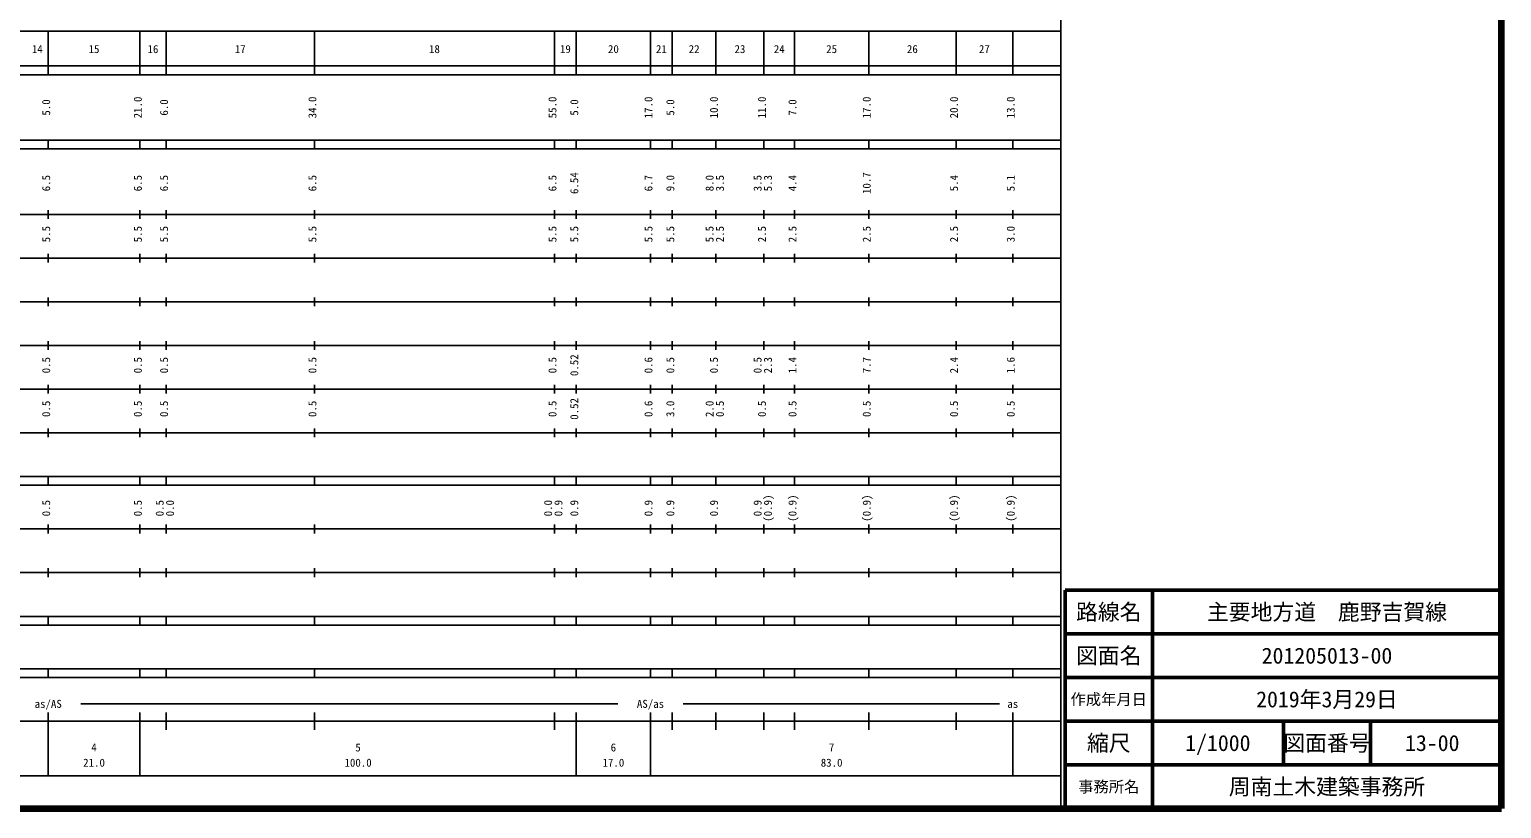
# Model space of a CAD drawing. Units: millimetres on the paper, enlarged 1000 times. Extents: x 40000 to 680000, y 20000 to 380000.
# Drawn here: x 342702 to 680000, y 20000 to 198357 of the extents above; entities that cross this region are included whole.
import ezdxf
from ezdxf.enums import TextEntityAlignment as Align

# ---------------------------------------------------------------- set-up
doc = ezdxf.new("R2010")
doc.units = ezdxf.units.MM
doc.header["$LTSCALE"] = 1000
for name, color, linetype, lineweight in [('M-TTL', 2, 'Continuous', 140), ('M-TTL-BAND', 7, 'Continuous', 25), ('M-TTL-FRAM', 2, 'Continuous', 50), ('M-TTL-LINE', 7, 'Continuous', 50)]:
    doc.layers.add(name, color=color, linetype=linetype, lineweight=lineweight)
doc.layers.add('M-TTL-TXT', color=7, linetype='Continuous')
doc.styles.add('ＭＳ ゴシック', font='')
doc.styles.get('ＭＳ ゴシック').set_extended_font_data('MS Gothic')

msp = doc.modelspace()

# ---------------------------------------------------------------- linework, layer by layer
at = {"layer": 'M-TTL'}
for p, q in [((680000, 20000), (680000, 380000)), ((40000, 20000), (680000, 20000))]:
    msp.add_line(p, q, dxfattribs=at)
at = {"layer": 'M-TTL-BAND'}
for p, q in [((579000, 20000), (579000, 370000)), ((68000, 198000), (579000, 198000)), ((347000, 188000), (347000, 198000)), ((368000, 188000), (368000, 198000)), ((374000, 188000), (374000, 198000)), ((408000, 188000), (408000, 198000)), ((463000, 188000), (463000, 198000)), ((468000, 188000), (468000, 198000)), ((485000, 188000), (485000, 198000)), ((490000, 188000), (490000, 198000)), ((500000, 188000), (500000, 198000)), ((511000, 188000), (511000, 198000)), ((518000, 188000), (518000, 198000)), ((535000, 188000), (535000, 198000)), ((555000, 188000), (555000, 198000)), ((568000, 188000), (568000, 198000)), ((40000, 190000), (579000, 190000)), ((40000, 188000), (579000, 188000)), ((40000, 173000), (579000, 173000)), ((347000, 171000), (347000, 173000)), ((368000, 171000), (368000, 173000)), ((374000, 171000), (374000, 173000)), ((408000, 171000), (408000, 173000)), ((463000, 171000), (463000, 173000)), ((468000, 171000), (468000, 173000)), ((485000, 171000), (485000, 173000)), ((490000, 171000), (490000, 173000)), ((500000, 171000), (500000, 173000)), ((511000, 171000), (511000, 173000)), ((518000, 171000), (518000, 173000)), ((535000, 171000), (535000, 173000)), ((555000, 171000), (555000, 173000)), ((568000, 171000), (568000, 173000)), ((40000, 171000), (579000, 171000)), ((40000, 156000), (579000, 156000)), ((347000, 155000), (347000, 157000)), ((368000, 155000), (368000, 157000)), ((374000, 155000), (374000, 157000)), ((408000, 155000), (408000, 157000)), ((463000, 155000), (463000, 157000)), ((468000, 155000), (468000, 157000)), ((485000, 155000), (485000, 157000)), ((490000, 155000), (490000, 157000)), ((500000, 155000), (500000, 157000)), ((511000, 155000), (511000, 157000)), ((518000, 155000), (518000, 157000)), ((535000, 155000), (535000, 157000)), ((555000, 155000), (555000, 157000)), ((568000, 155000), (568000, 157000)), ((46000, 146000), (579000, 146000)), ((347000, 145000), (347000, 147000)), ((368000, 145000), (368000, 147000)), ((374000, 145000), (374000, 147000)), ((408000, 145000), (408000, 147000)), ((463000, 145000), (463000, 147000)), ((468000, 145000), (468000, 147000)), ((485000, 145000), (485000, 147000)), ((490000, 145000), (490000, 147000)), ((500000, 145000), (500000, 147000)), ((511000, 145000), (511000, 147000)), ((518000, 145000), (518000, 147000)), ((535000, 145000), (535000, 147000)), ((555000, 145000), (555000, 147000)), ((568000, 145000), (568000, 147000)), ((52000, 136000), (579000, 136000)), ((347000, 135000), (347000, 137000)), ((368000, 135000), (368000, 137000)), ((374000, 135000), (374000, 137000)), ((408000, 135000), (408000, 137000)), ((463000, 135000), (463000, 137000)), ((468000, 135000), (468000, 137000)), ((485000, 135000), (485000, 137000)), ((490000, 135000), (490000, 137000)), ((500000, 135000), (500000, 137000)), ((511000, 135000), (511000, 137000)), ((518000, 135000), (518000, 137000)), ((535000, 135000), (535000, 137000)), ((555000, 135000), (555000, 137000)), ((568000, 135000), (568000, 137000)), ((46000, 126000), (579000, 126000)), ((347000, 125000), (347000, 127000)), ((368000, 125000), (368000, 127000)), ((374000, 125000), (374000, 127000)), ((408000, 125000), (408000, 127000)), ((463000, 125000), (463000, 127000)), ((468000, 125000), (468000, 127000)), ((485000, 125000), (485000, 127000)), ((490000, 125000), (490000, 127000)), ((500000, 125000), (500000, 127000)), ((511000, 125000), (511000, 127000)), ((518000, 125000), (518000, 127000)), ((535000, 125000), (535000, 127000)), ((555000, 125000), (555000, 127000)), ((568000, 125000), (568000, 127000)), ((52000, 116000), (579000, 116000)), ((347000, 115000), (347000, 117000)), ((368000, 115000), (368000, 117000)), ((374000, 115000), (374000, 117000)), ((408000, 115000), (408000, 117000)), ((463000, 115000), (463000, 117000)), ((468000, 115000), (468000, 117000)), ((485000, 115000), (485000, 117000)), ((490000, 115000), (490000, 117000)), ((500000, 115000), (500000, 117000)), ((511000, 115000), (511000, 117000)), ((518000, 115000), (518000, 117000)), ((535000, 115000), (535000, 117000)), ((555000, 115000), (555000, 117000)), ((568000, 115000), (568000, 117000)), ((46000, 106000), (579000, 106000)), ((347000, 105000), (347000, 107000)), ((368000, 105000), (368000, 107000)), ((374000, 105000), (374000, 107000)), ((408000, 105000), (408000, 107000)), ((463000, 105000), (463000, 107000)), ((468000, 105000), (468000, 107000)), ((485000, 105000), (485000, 107000)), ((490000, 105000), (490000, 107000)), ((500000, 105000), (500000, 107000)), ((511000, 105000), (511000, 107000)), ((518000, 105000), (518000, 107000)), ((535000, 105000), (535000, 107000)), ((555000, 105000), (555000, 107000)), ((568000, 105000), (568000, 107000)), ((40000, 96000), (579000, 96000)), ((347000, 94000), (347000, 96000)), ((368000, 94000), (368000, 96000)), ((374000, 94000), (374000, 96000)), ((408000, 94000), (408000, 96000)), ((463000, 94000), (463000, 96000)), ((468000, 94000), (468000, 96000)), ((485000, 94000), (485000, 96000)), ((490000, 94000), (490000, 96000)), ((500000, 94000), (500000, 96000)), ((511000, 94000), (511000, 96000)), ((518000, 94000), (518000, 96000)), ((535000, 94000), (535000, 96000)), ((555000, 94000), (555000, 96000)), ((568000, 94000), (568000, 96000)), ((40000, 94000), (579000, 94000)), ((347000, 83000), (347000, 85000)), ((368000, 83000), (368000, 85000)), ((374000, 83000), (374000, 85000)), ((408000, 83000), (408000, 85000)), ((463000, 83000), (463000, 85000)), ((468000, 83000), (468000, 85000)), ((485000, 83000), (485000, 85000)), ((490000, 83000), (490000, 85000)), ((500000, 83000), (500000, 85000)), ((511000, 83000), (511000, 85000)), ((518000, 83000), (518000, 85000)), ((535000, 83000), (535000, 85000)), ((555000, 83000), (555000, 85000)), ((568000, 83000), (568000, 85000)), ((49000, 84000), (579000, 84000)), ((347000, 73000), (347000, 75000)), ((368000, 73000), (368000, 75000)), ((374000, 73000), (374000, 75000)), ((408000, 73000), (408000, 75000)), ((463000, 73000), (463000, 75000)), ((468000, 73000), (468000, 75000)), ((485000, 73000), (485000, 75000)), ((490000, 73000), (490000, 75000)), ((500000, 73000), (500000, 75000)), ((511000, 73000), (511000, 75000)), ((518000, 73000), (518000, 75000)), ((535000, 73000), (535000, 75000)), ((555000, 73000), (555000, 75000)), ((568000, 73000), (568000, 75000)), ((40000, 74000), (579000, 74000)), ((40000, 64000), (579000, 64000)), ((40000, 62000), (579000, 62000)), ((347000, 62000), (347000, 64000)), ((368000, 62000), (368000, 64000)), ((374000, 62000), (374000, 64000)), ((408000, 62000), (408000, 64000)), ((463000, 62000), (463000, 64000)), ((468000, 62000), (468000, 64000)), ((485000, 62000), (485000, 64000)), ((490000, 62000), (490000, 64000)), ((500000, 62000), (500000, 64000)), ((511000, 62000), (511000, 64000)), ((518000, 62000), (518000, 64000)), ((535000, 62000), (535000, 64000)), ((555000, 62000), (555000, 64000)), ((568000, 62000), (568000, 64000)), ((40000, 52000), (579000, 52000)), ((347000, 50000), (347000, 52000)), ((368000, 50000), (368000, 52000)), ((374000, 50000), (374000, 52000)), ((408000, 50000), (408000, 52000)), ((463000, 50000), (463000, 52000)), ((468000, 50000), (468000, 52000)), ((485000, 50000), (485000, 52000)), ((490000, 50000), (490000, 52000)), ((500000, 50000), (500000, 52000)), ((511000, 50000), (511000, 52000)), ((518000, 50000), (518000, 52000)), ((535000, 50000), (535000, 52000)), ((555000, 50000), (555000, 52000)), ((568000, 50000), (568000, 52000)), ((40000, 50000), (579000, 50000)), ((354500, 44000), (477500, 44000)), ((492500, 44000), (565000, 44000)), ((347000, 27500), (347000, 42000)), ((368000, 27500), (368000, 42000)), ((374000, 38000), (374000, 42000)), ((408000, 38000), (408000, 42000)), ((463000, 38000), (463000, 42000)), ((468000, 27500), (468000, 42000)), ((485000, 27500), (485000, 42000)), ((490000, 38000), (490000, 42000)), ((500000, 38000), (500000, 42000)), ((511000, 38000), (511000, 42000)), ((518000, 38000), (518000, 42000)), ((535000, 38000), (535000, 42000)), ((555000, 38000), (555000, 42000)), ((568000, 27500), (568000, 42000)), ((40000, 40000), (579000, 40000)), ((68000, 27500), (579000, 27500))]:
    msp.add_line(p, q, dxfattribs=at)
at = {"layer": 'M-TTL-FRAM'}
for p, q in [((680000, 70000), (580000, 70000)), ((580000, 70000), (580000, 20000))]:
    msp.add_line(p, q, dxfattribs=at)
at = {"layer": 'M-TTL-LINE'}
for p, q in [((600000, 70000), (600000, 20000)), ((680000, 60000), (580000, 60000)), ((680000, 50000), (580000, 50000)), ((680000, 40000), (580000, 40000)), ((630000, 40000), (630000, 30000)), ((650000, 40000), (650000, 30000)), ((680000, 30000), (580000, 30000))]:
    msp.add_line(p, q, dxfattribs=at)

# ---------------------------------------------------------------- texts
at = {"layer": 'M-TTL-BAND', "style": 'ＭＳ ゴシック'}
for s, p in [('14', (344500, 192405)), ('15', (357500, 192405)), ('16', (371000, 192405)), ('17', (391000, 192405)), ('18', (435500, 192405)), ('19', (465500, 192405)), ('20', (476500, 192405)), ('21', (487500, 192405)), ('22', (495000, 192405)), ('23', (505500, 192405)), ('24', (514500, 192405)), ('25', (526500, 192405)), ('26', (545000, 192405)), ('27', (561500, 192405)), ('as/AS', (347000, 42500)), ('AS/as', (485000, 42500)), ('as', (568000, 42500)), ('4', (357500, 32523)), ('5', (418000, 32523)), ('6', (476500, 32523)), ('7', (526500, 32523)), ('21.0', (357500, 29033)), ('100.0', (418000, 29033)), ('17.0', (476500, 29033)), ('83.0', (526500, 29033))]:
    msp.add_text(s, height=1833, dxfattribs=at).set_placement(p, align=Align.BOTTOM_CENTER)
for s, p in [('5.0', (348000, 180500)), ('21.0', (369000, 180500)), ('6.0', (375000, 180500)), ('34.0', (409000, 180500)), ('55.0', (464000, 180500)), ('5.0', (469000, 180500)), ('17.0', (486000, 180500)), ('5.0', (491000, 180500)), ('10.0', (501000, 180500)), ('11.0', (512000, 180500)), ('7.0', (519000, 180500)), ('17.0', (536000, 180500)), ('20.0', (556000, 180500)), ('13.0', (569000, 180500)), ('6.54', (469000, 163174)), ('10.7', (536000, 163174)), ('6.5', (348000, 163174)), ('6.5', (369000, 163174)), ('6.5', (375000, 163174)), ('6.5', (409000, 163174)), ('6.5', (464000, 163174)), ('6.7', (486000, 163174)), ('9.0', (491000, 163174)), ('8.0', (500000, 163174)), ('3.5', (502370, 163174)), ('3.5', (511000, 163174)), ('5.3', (513370, 163174)), ('4.4', (519000, 163174)), ('5.4', (556000, 163174)), ('5.1', (569000, 163174)), ('5.5', (348000, 151500)), ('5.5', (369000, 151500)), ('5.5', (375000, 151500)), ('5.5', (409000, 151500)), ('5.5', (464000, 151500)), ('5.5', (469000, 151500)), ('5.5', (486000, 151500)), ('5.5', (491000, 151500)), ('5.5', (500000, 151500)), ('2.5', (502370, 151500)), ('2.5', (512000, 151500)), ('2.5', (519000, 151500)), ('2.5', (536000, 151500)), ('2.5', (556000, 151500)), ('3.0', (569000, 151500)), ('0.5', (348000, 121500)), ('0.5', (369000, 121500)), ('0.5', (375000, 121500)), ('0.5', (409000, 121500)), ('0.5', (464000, 121500)), ('0.52', (469000, 121500)), ('0.6', (486000, 121500)), ('0.5', (491000, 121500)), ('0.5', (501000, 121500)), ('0.5', (511000, 121500)), ('2.3', (513370, 121500)), ('1.4', (519000, 121500)), ('7.7', (536000, 121500)), ('2.4', (556000, 121500)), ('1.6', (569000, 121500)), ('0.5', (348000, 111500)), ('0.5', (369000, 111500)), ('0.5', (375000, 111500)), ('0.5', (409000, 111500)), ('0.5', (464000, 111500)), ('0.52', (469000, 111500)), ('0.6', (486000, 111500)), ('3.0', (491000, 111500)), ('2.0', (500000, 111500)), ('0.5', (502370, 111500)), ('0.5', (512000, 111500)), ('0.5', (519000, 111500)), ('0.5', (536000, 111500)), ('0.5', (556000, 111500)), ('0.5', (569000, 111500)), ('(0.9)', (513370, 88764)), ('(0.9)', (519000, 88764)), ('(0.9)', (536000, 88764)), ('(0.9)', (556000, 88764)), ('(0.9)', (569000, 88764)), ('0.5', (348000, 88764)), ('0.5', (369000, 88764)), ('0.5', (374000, 88764)), ('0.0', (376370, 88764)), ('0.0', (463000, 88764)), ('0.9', (465370, 88764)), ('0.9', (469000, 88764)), ('0.9', (486000, 88764)), ('0.9', (491000, 88764)), ('0.9', (501000, 88764)), ('0.9', (511000, 88764))]:
    msp.add_text(s, height=1833, rotation=90, dxfattribs=at).set_placement(p, align=Align.BOTTOM_CENTER)
at = {"layer": 'M-TTL-TXT', "style": 'ＭＳ ゴシック'}
for s, height, p in [('路線名', 3666, (590000, 65000)), ('路線名', 3666, (590000, 65000)), ('主要地方道\u3000鹿野吉賀線', 3666, (640000, 65000)), ('図面名', 3666, (590000, 55000)), ('図面名', 3666, (590000, 55000)), ('201205013-00', 3666, (640000, 55000)), ('2019年3月29日', 3666, (640000, 45000)), ('作成年月日', 2566, (590000, 45000)), ('作成年月日', 2566, (590000, 45000)), ('縮尺', 3666, (590000, 35000)), ('縮尺', 3666, (590000, 35000)), ('1/1000', 3666, (615000, 35000)), ('図面番号', 3666, (640000, 35000)), ('図面番号', 3666, (640000, 35000)), ('13-00', 3666, (664125, 35000)), ('周南土木建築事務所', 3666, (640000, 25000)), ('事務所名', 2566, (590000, 25000)), ('事務所名', 2566, (590000, 25000))]:
    msp.add_text(s, height=height, dxfattribs=at).set_placement(p, align=Align.MIDDLE_CENTER)

doc.saveas('drawing.dxf')
